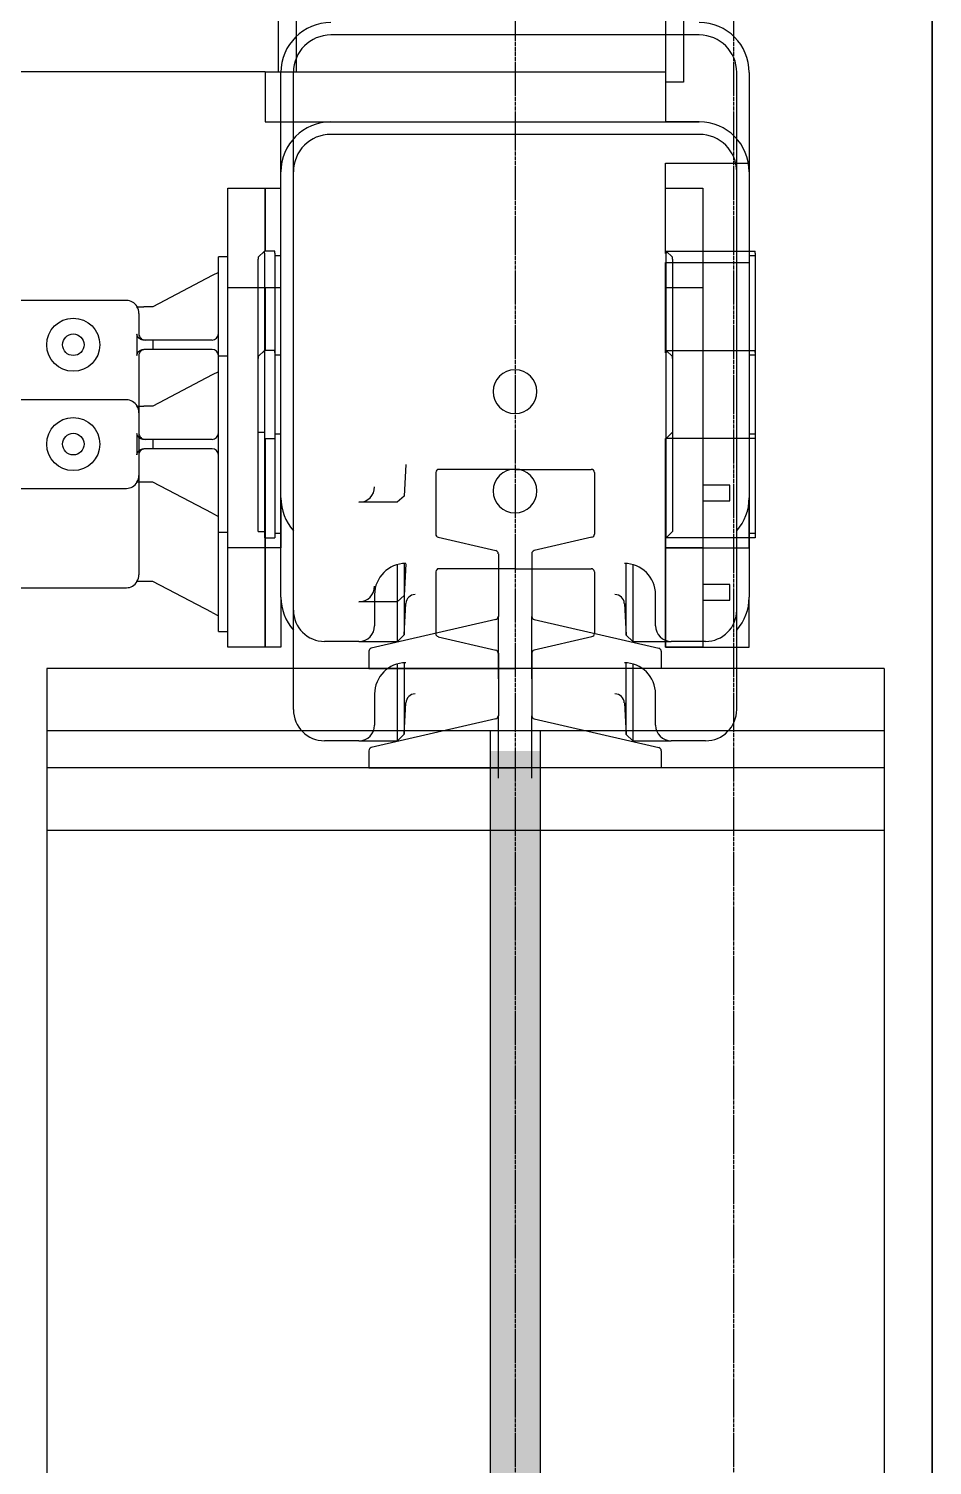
# Model space of a CAD drawing. Extents: x 220580 to 2027826, y -309201 to 71987.
# Drawn here: x 403193 to 403648, y -218940 to -218217 of the extents above; entities that cross this region are included whole.
import ezdxf

# ---------------------------------------------------------------- set-up
doc = ezdxf.new("R2010")
doc.units = 0
for name, pattern in [('20剖面图$0$DASH', [0.35, 0.25, -0.1]), ('20剖面图$0$DOTE', [2.42, 2, -0.2, 0.02, -0.2]), ('DASH', [0.35, 0.25, -0.1]), ('DOTE', [2.42, 2, -0.2, 0.02, -0.2])]:
    doc.linetypes.add(name, pattern=pattern)
for name, color, linetype in [('!ZN3-铝板幕墙-3', 3, 'Continuous'), ('20剖面图$0$5剖面线层', 2, 'Continuous'), ('20剖面图$0$A-AXIS-DOTE', 14, '20剖面图$0$DOTE'), ('20剖面图$0$COLUMN', 9, 'Continuous'), ('20剖面图$0$FAG16-10.01MA1-被', 7, 'Continuous'), ('20剖面图$0$FAG16-10.02MA1-被', 7, 'Continuous'), ('20剖面图$0$FAG16-10MA1-端梁结构', 7, 'Continuous'), ('20剖面图$0$FAG16-20.02MA1-轴', 7, 'Continuous'), ('20剖面图$0$G80箱体', 7, 'Continuous'), ('20剖面图$0$端盖', 7, 'Continuous'), ('5剖面线层', 2, 'Continuous'), ('A-AXIS-DOTE', 14, 'DOTE'), ('A-LIN-V', 9, 'Continuous'), ('COLUMN', 4, 'Continuous'), ('FAG16-10.01MA1-被', 7, 'Continuous'), ('FAG16-10.02MA1-被', 7, 'Continuous'), ('FAG16-10MA1-端梁结构', 7, 'Continuous'), ('FAG16-20.02MA1-轴', 7, 'Continuous'), ('FHSGH10105-主梁-01', 7, 'Continuous'), ('FHSGH10105-主梁-02', 7, 'Continuous'), ('FHSGH10105-主梁-06', 7, 'Continuous'), ('G80箱体', 7, 'Continuous'), ('端盖', 7, 'Continuous'), ('连接板', 7, 'Continuous')]:
    doc.layers.add(name, color=color, linetype=linetype)

# ---------------------------------------------------------------- blocks, each defined once
blk = doc.blocks.new('5555rrrrrrrrrrr')
at = {"layer": '5剖面线层', "true_color": 0xc5c7c4}
h = blk.add_hatch(color=9, dxfattribs=at)
h.dxf.hatch_style = 1
h.paths.add_polyline_path([(-1627122.43, 572706.15), (-1627147.57, 572706.15), (-1627147.57, 573690.86), (-1627122.43, 573690.86)])
blk.add_line((-1627264.25, 573851.21), (-1627261.11, 573851.21))
at = {"ltscale": 0.5}
for p, q in [((-1627135, 573832.49), (-1627173.35, 573832.49)), ((-1627135, 573832.49), (-1627096.65, 573832.49)), ((-1627174.92, 573830.92), (-1627174.92, 573799.85)), ((-1627095.08, 573830.92), (-1627095.08, 573799.85)), ((-1627173.7, 573798.31), (-1627144.64, 573791.61)), ((-1627096.3, 573798.31), (-1627125.36, 573791.61)), ((-1627143.42, 573790.07), (-1627143.42, 573758.49)), ((-1627126.58, 573790.07), (-1627126.58, 573758.49)), ((-1627144.64, 573756.96), (-1627207.38, 573742.48)), ((-1627144.64, 573756.96), (-1627207.38, 573742.48)), ((-1627143.42, 573727.07), (-1627143.42, 573758.49)), ((-1627126.58, 573727.07), (-1627126.58, 573758.49)), ((-1627125.36, 573756.96), (-1627062.62, 573742.48)), ((-1627125.36, 573756.96), (-1627062.62, 573742.48)), ((-1627208.6, 573740.95), (-1627208.6, 573732.3)), ((-1627208.6, 573740.95), (-1627208.6, 573732.3)), ((-1627061.4, 573740.95), (-1627061.4, 573732.3)), ((-1627061.4, 573740.95), (-1627061.4, 573732.3)), ((-1626949.26, 573732.3), (-1627370.74, 573732.3)), ((-1627370.74, 573732.3), (-1627370.74, 573700.86)), ((-1627208.6, 573732.3), (-1627135, 573732.3)), ((-1627208.6, 573732.3), (-1627135, 573732.3)), ((-1627061.4, 573732.3), (-1627135, 573732.3)), ((-1627061.4, 573732.3), (-1627135, 573732.3)), ((-1626949.26, 573732.3), (-1626949.26, 573700.86)), ((-1626949.26, 573700.86), (-1627370.74, 573700.86)), ((-1627370.74, 573700.86), (-1627370.74, 572706.15)), ((-1627147.57, 573700.86), (-1627147.57, 572706.15)), ((-1627122.43, 573700.86), (-1627122.43, 572706.15)), ((-1626949.26, 573700.86), (-1626949.26, 572706.15))]:
    blk.add_line(p, q, dxfattribs=at)
at = {"color": 6, "linetype": 'DASH'}
blk.add_lwpolyline([(-1626925, 568562.45), (-1636625, 568562.45), (-1636625, 574792.49), (-1626925, 574792.49), (-1626925, 568562.45)], dxfattribs=at)
blk.add_lwpolyline([(-1627026.9, 573824.49), (-1627040.43, 573824.49), (-1627040.43, 573816.7), (-1627026.9, 573816.7)], close=True)
at = {"ltscale": 0.5}
for centre, start, end in [((-1627173.35, 573830.92), 90, 180), ((-1627096.65, 573830.92), 0, 90), ((-1627173.35, 573799.85), 180, 257.00001), ((-1627096.65, 573799.85), 283, 0), ((-1627145, 573790.07), 0, 77), ((-1627125, 573790.07), 103, 180), ((-1627145, 573758.49), 283, 0), ((-1627145, 573758.49), 283, 0), ((-1627125, 573758.49), 180, 257), ((-1627125, 573758.49), 180, 257), ((-1627207.03, 573740.95), 103, 180), ((-1627207.03, 573740.95), 103, 180), ((-1627062.97, 573740.95), 0, 77), ((-1627062.97, 573740.95), 0, 77)]:
    blk.add_arc(centre, 1.57, start, end, dxfattribs=at)
at = {"layer": 'A-AXIS-DOTE'}
for p, q in [((-1627135, 575655), (-1627135, 568562.45)), ((-1627025, 575655), (-1627025, 568562.45))]:
    blk.add_line(p, q, dxfattribs=at)
at = {"layer": 'FAG16-10.01MA1-被', "color": 7, "linetype": 'Continuous'}
for p, q in [((-1627190, 573835.02), (-1627190.84, 573819.06)), ((-1627190.84, 573819.06), (-1627194.32, 573815.92)), ((-1627194.32, 573815.92), (-1627213.57, 573815.92)), ((-1627194.14, 573745.92), (-1627194.14, 573784.65)), ((-1627190.83, 573785.18), (-1627190.83, 573749.24)), ((-1627079.16, 573749.06), (-1627079.16, 573785.18)), ((-1627075.68, 573784.6), (-1627075.68, 573745.92)), ((-1627190.83, 573749.24), (-1627190, 573765.02)), ((-1627080, 573765.02), (-1627079.16, 573749.06)), ((-1627213.57, 573745.92), (-1627194.14, 573745.92)), ((-1627194.14, 573745.92), (-1627190.83, 573749.24)), ((-1627079.16, 573749.06), (-1627075.68, 573745.92)), ((-1627075.68, 573745.92), (-1627056.43, 573745.92))]:
    blk.add_line(p, q, dxfattribs=at)
for centre, start, end in [((-1627185.29, 573764.78), 90, 177), ((-1627084.71, 573764.78), 3, 90)]:
    blk.add_arc(centre, 4.71, start, end, dxfattribs=at)
at = {"layer": 'FAG16-10.02MA1-被', "color": 7, "linetype": 'Continuous'}
for p, q in [((-1627261.11, 573942.35), (-1627264.25, 573939.21)), ((-1627261.11, 573941.27), (-1627261.11, 573942.35)), ((-1627255.92, 573942.35), (-1627261.11, 573942.35)), ((-1627261.11, 573941.27), (-1627261.11, 573848.06)), ((-1627255.92, 573941.27), (-1627255.92, 573942.35)), ((-1627255.92, 573941.27), (-1627255.92, 573848.06)), ((-1627252.86, 573939.99), (-1627255.92, 573939.99)), ((-1627058.89, 573942.35), (-1627058.89, 573941.27)), ((-1627055.75, 573939.21), (-1627058.89, 573942.35)), ((-1627058.89, 573942.35), (-1627014.08, 573942.35)), ((-1627058.89, 573848.06), (-1627058.89, 573941.27)), ((-1627014.08, 573939.99), (-1627017.14, 573939.99)), ((-1627014.08, 573941.27), (-1627014.08, 573942.35)), ((-1627014.08, 573941.27), (-1627014.08, 573848.06)), ((-1627264.25, 573939.21), (-1627264.25, 573938.2)), ((-1627264.25, 573851.21), (-1627264.25, 573938.2)), ((-1627055.75, 573938.2), (-1627055.75, 573939.21)), ((-1627055.75, 573938.2), (-1627055.75, 573851.21)), ((-1627261.11, 573848.06), (-1627255.92, 573848.06)), ((-1627255.92, 573850.42), (-1627252.86, 573850.42)), ((-1627058.89, 573848.06), (-1627055.75, 573851.21)), ((-1627014.08, 573848.06), (-1627058.89, 573848.06)), ((-1627017.14, 573850.42), (-1627014.08, 573850.42))]:
    blk.add_line(p, q, dxfattribs=at)
at = {"layer": 'FAG16-10MA1-端梁结构', "color": 7, "linetype": 'Continuous'}
for p, q in [((-1627227.71, 574057.35), (-1627042.29, 574057.35)), ((-1627042.29, 574051.06), (-1627227.71, 574051.06)), ((-1627252.86, 573818.21), (-1627252.86, 574032.21)), ((-1627246.57, 573761.63), (-1627246.57, 574032.21)), ((-1627023.43, 573761.63), (-1627023.43, 574032.21)), ((-1627017.14, 574032.21), (-1627017.14, 573818.21)), ((-1627260.71, 573942.63), (-1627260.71, 573974.06)), ((-1627260.71, 573974.06), (-1627252.86, 573974.06)), ((-1627260.71, 573942.63), (-1627260.71, 573942.35)), ((-1627260.71, 573848.06), (-1627260.71, 573824.49)), ((-1627059.29, 573824.49), (-1627059.29, 573848.06)), ((-1627260.71, 573793.06), (-1627260.71, 573824.49)), ((-1627059.29, 573824.49), (-1627059.29, 573793.06)), ((-1627252.86, 573818.21), (-1627252.86, 573793.06)), ((-1627017.14, 573793.06), (-1627017.14, 573818.21)), ((-1627252.86, 573793.06), (-1627260.71, 573793.06)), ((-1627059.29, 573793.06), (-1627017.14, 573793.06)), ((-1627205.71, 573769.49), (-1627205.71, 573753.78)), ((-1627064.29, 573753.78), (-1627064.29, 573769.49)), ((-1627213.57, 573745.92), (-1627230.86, 573745.92)), ((-1627039.14, 573745.92), (-1627056.43, 573745.92))]:
    blk.add_line(p, q, dxfattribs=at)
for centre, radius, start, end in [((-1627227.71, 574032.21), 25.14, 90, 180), ((-1627042.29, 574032.21), 25.14, 0, 90), ((-1627227.71, 574032.21), 18.86, 90, 180), ((-1627042.29, 574032.21), 18.86, 0, 90), ((-1627135, 573871.63), 11, 0, 180), ((-1627135, 573871.63), 11, 180, 0), ((-1627227.71, 573818.21), 25.14, 180, 221.40962), ((-1627213.57, 573823.78), 7.86, 270, 0), ((-1627042.29, 573818.21), 25.14, 318.59038, 0), ((-1627190, 573769.49), 15.71, 90, 180), ((-1627080, 573769.49), 15.71, 0, 90), ((-1627230.86, 573761.63), 15.71, 180, 270), ((-1627039.14, 573761.63), 15.71, 270, 0), ((-1627213.57, 573753.78), 7.86, 270, 0), ((-1627056.43, 573753.78), 7.86, 180, 270)]:
    blk.add_arc(centre, radius, start, end, dxfattribs=at)
at = {"layer": 'FAG16-20.02MA1-轴', "color": 7, "linetype": 'Continuous'}
for p, q in [((-1627279.57, 573942.63), (-1627279.57, 573974.06)), ((-1627279.57, 573974.06), (-1627260.71, 573974.06)), ((-1627260.71, 573974.06), (-1627260.71, 573942.63)), ((-1627059.29, 573974.06), (-1627040.43, 573974.06)), ((-1627040.43, 573974.06), (-1627040.43, 573942.63)), ((-1627279.57, 573824.49), (-1627279.57, 573942.63)), ((-1627260.71, 573942.35), (-1627260.71, 573942.63)), ((-1627040.43, 573942.63), (-1627040.43, 573824.49)), ((-1627260.71, 573824.49), (-1627260.71, 573848.06)), ((-1627059.29, 573848.06), (-1627059.29, 573824.49)), ((-1627279.57, 573793.06), (-1627279.57, 573824.49)), ((-1627260.71, 573824.49), (-1627260.71, 573793.06)), ((-1627059.29, 573793.06), (-1627059.29, 573824.49)), ((-1627040.43, 573824.49), (-1627040.43, 573793.06)), ((-1627260.71, 573793.06), (-1627279.57, 573793.06)), ((-1627040.43, 573793.06), (-1627059.29, 573793.06))]:
    blk.add_line(p, q, dxfattribs=at)
at = {"layer": 'FHSGH10105-主梁-01', "color": 7, "linetype": 'Continuous'}
for p, q in [((-1627059.29, 574234.53), (-1627059.29, 574077.38)), ((-1627050.25, 574234.53), (-1627050.25, 574077.38)), ((-1627050.25, 574077.38), (-1627059.29, 574077.38))]:
    blk.add_line(p, q, dxfattribs=at)
at = {"layer": 'FHSGH10105-主梁-02', "color": 7, "linetype": 'Continuous'}
for p, q in [((-1627254.04, 574082.49), (-1627254.04, 574234.92)), ((-1627245, 574082.49), (-1627245, 574234.92)), ((-1627254.04, 574082.49), (-1627245, 574082.49))]:
    blk.add_line(p, q, dxfattribs=at)
at = {"layer": 'FHSGH10105-主梁-06', "color": 7, "linetype": 'Continuous'}
blk.add_line((-1627260.71, 574082.49), (-1636289.29, 574082.49), dxfattribs=at)
at = {"layer": 'G80箱体', "color": 7, "linetype": 'Continuous'}
for p, q in [((-1627284.29, 573800.92), (-1627284.29, 573939.49)), ((-1627279.57, 573939.49), (-1627284.29, 573939.49)), ((-1627287.43, 573929.99), (-1627317.29, 573914.35)), ((-1627284.29, 573931.63), (-1627287.43, 573929.99)), ((-1627330.64, 573917.49), (-1627434.36, 573917.49)), ((-1627325.32, 573914.35), (-1627321.83, 573914.35)), ((-1627324.36, 573910.98), (-1627324.36, 573900.71)), ((-1627317.29, 573914.35), (-1627321.83, 573914.35)), ((-1627325.32, 573900.58), (-1627325.32, 573889.84)), ((-1627317.29, 573897.56), (-1627321.83, 573897.56)), ((-1627287.43, 573897.56), (-1627317.29, 573897.56)), ((-1627317.29, 573897.56), (-1627317.29, 573892.85)), ((-1627324.36, 573889.71), (-1627324.36, 573829.44)), ((-1627317.29, 573892.85), (-1627321.83, 573892.85)), ((-1627287.43, 573892.85), (-1627317.29, 573892.85)), ((-1627321.83, 573826.06), (-1627325.32, 573826.06)), ((-1627317.29, 573826.06), (-1627321.83, 573826.06)), ((-1627287.43, 573810.42), (-1627317.29, 573826.06)), ((-1627434.36, 573822.92), (-1627330.64, 573822.92)), ((-1627287.43, 573810.42), (-1627284.29, 573808.78)), ((-1627284.29, 573800.92), (-1627279.57, 573800.92))]:
    blk.add_line(p, q, dxfattribs=at)
for radius in [13.36, 5.43]:
    blk.add_circle((-1627357.36, 573895.21), radius, dxfattribs=at)
for centre, radius, start, end in [((-1627330.64, 573911.21), 6.29, 30.41056, 90), ((-1627330.71, 573910.98), 6.35, 359.9808, 32.04301), ((-1627287.43, 573900.71), 3.14, 270, 0), ((-1627287.43, 573889.71), 3.14, 0, 90), ((-1627330.64, 573829.21), 6.29, 270, 329.61071), ((-1627330.71, 573829.43), 6.35, 327.95692, 0.01927)]:
    blk.add_arc(centre, radius, start, end, dxfattribs=at)
for points, degree, knots in [([(-1627321.83, 573897.56), (-1627322.47, 573897.56), (-1627323.08, 573897.78), (-1627323.68, 573898), (-1627324.17, 573898.4), (-1627324.42, 573898.61), (-1627324.62, 573898.85), (-1627324.83, 573899.09), (-1627324.98, 573899.37), (-1627325.13, 573899.65), (-1627325.22, 573899.95), (-1627325.31, 573900.26), (-1627325.32, 573900.58)], 2, [0, 0, 0, 0.25, 0.25, 0.5, 0.5, 0.625, 0.625, 0.75, 0.75, 0.875, 0.875, 1, 1, 1]), ([(-1627324.36, 573900.71), (-1627324.36, 573900.29), (-1627324.28, 573899.88), (-1627323.96, 573899.12), (-1627323.73, 573898.77), (-1627323.15, 573898.19), (-1627322.8, 573897.96), (-1627322.04, 573897.64), (-1627321.63, 573897.56), (-1627321.21, 573897.56)], 3, [0, 0, 0, 0, 0.25, 0.25, 0.5, 0.5, 0.75, 0.75, 1, 1, 1, 1]), ([(-1627325.32, 573889.84), (-1627325.29, 573890.46), (-1627324.98, 573891.04), (-1627324.83, 573891.32), (-1627324.62, 573891.56), (-1627324.42, 573891.8), (-1627324.17, 573892.01), (-1627323.68, 573892.41), (-1627323.08, 573892.63), (-1627322.47, 573892.85), (-1627321.83, 573892.85)], 2, [0, 0, 0, 0.25, 0.25, 0.375, 0.375, 0.5, 0.5, 0.75, 0.75, 1, 1, 1]), ([(-1627321.21, 573892.85), (-1627321.63, 573892.85), (-1627322.04, 573892.77), (-1627322.8, 573892.45), (-1627323.15, 573892.22), (-1627323.73, 573891.64), (-1627323.96, 573891.29), (-1627324.28, 573890.53), (-1627324.36, 573890.12), (-1627324.36, 573889.71)], 3, [0, 0, 0, 0, 0.25, 0.25, 0.5, 0.5, 0.75, 0.75, 1, 1, 1, 1])]:
    blk.add_open_spline(points, degree=degree, knots=knots, dxfattribs=at)
at = {"layer": '端盖', "color": 7, "linetype": 'Continuous'}
for p, q in [((-1627059.29, 573941.17), (-1627059.29, 573986.63)), ((-1627059.29, 573986.63), (-1627017.14, 573986.63)), ((-1627059.29, 573941.17), (-1627059.29, 573942.35))]:
    blk.add_line(p, q, dxfattribs=at)
at = {"layer": '连接板', "color": 7, "linetype": 'Continuous'}
for p, q in [((-1627260.71, 574082.49), (-1627059.29, 574082.49)), ((-1627260.71, 574082.49), (-1627260.71, 574057.35)), ((-1627059.29, 574082.49), (-1627059.29, 574057.35)), ((-1627260.71, 574057.35), (-1627227.71, 574057.35)), ((-1627042.29, 574057.35), (-1627059.29, 574057.35))]:
    blk.add_line(p, q, dxfattribs=at)
blk = doc.blocks.new('20250828132035')
at = {"layer": '20剖面图$0$5剖面线层', "true_color": 0xc5c7c4}
h = blk.add_hatch(color=9, dxfattribs=at)
h.dxf.hatch_style = 1
h.paths.add_polyline_path([(-797.43, 4463.66), (-822.57, 4463.66), (-822.57, 5448.37), (-797.43, 5448.37)])
blk.add_line((-939.25, 5608.71), (-936.11, 5608.71))
at = {"ltscale": 0.5}
for p, q in [((-849.92, 5588.43), (-849.92, 5557.35)), ((-810, 5590), (-848.35, 5590)), ((-810, 5590), (-771.65, 5590)), ((-770.08, 5588.43), (-770.08, 5557.35)), ((-848.7, 5555.82), (-819.64, 5549.11)), ((-771.3, 5555.82), (-800.36, 5549.11)), ((-818.42, 5547.58), (-818.42, 5516)), ((-801.58, 5547.58), (-801.58, 5516)), ((-818.42, 5484.58), (-818.42, 5516)), ((-801.58, 5484.58), (-801.58, 5516)), ((-819.64, 5514.47), (-882.38, 5499.99)), ((-819.64, 5514.47), (-882.38, 5499.99)), ((-800.36, 5514.47), (-737.62, 5499.99)), ((-800.36, 5514.47), (-737.62, 5499.99)), ((-883.6, 5498.46), (-883.6, 5489.81)), ((-883.6, 5498.46), (-883.6, 5489.81)), ((-736.4, 5498.46), (-736.4, 5489.81)), ((-736.4, 5498.46), (-736.4, 5489.81)), ((-624.26, 5489.81), (-1045.74, 5489.81)), ((-1045.74, 5489.81), (-1045.74, 5458.37)), ((-883.6, 5489.81), (-810, 5489.81)), ((-883.6, 5489.81), (-810, 5489.81)), ((-736.4, 5489.81), (-810, 5489.81)), ((-736.4, 5489.81), (-810, 5489.81)), ((-624.26, 5489.81), (-624.26, 5458.37)), ((-624.26, 5458.37), (-1045.74, 5458.37)), ((-1045.74, 5458.37), (-1045.74, 4463.66)), ((-822.57, 5458.37), (-822.57, 4463.66)), ((-797.43, 5458.37), (-797.43, 4463.66)), ((-624.26, 5458.37), (-624.26, 4463.66))]:
    blk.add_line(p, q, dxfattribs=at)
at = {"color": 6, "linetype": '20剖面图$0$DASH'}
blk.add_lwpolyline([(-600, 319.96), (-10300, 319.96), (-10300, 6550), (-600, 6550), (-600, 319.96)], dxfattribs=at)
blk.add_lwpolyline([(-701.9, 5582), (-715.43, 5582), (-715.43, 5574.21), (-701.9, 5574.21)], close=True)
at = {"ltscale": 0.5}
for centre, start, end in [((-848.35, 5588.43), 90, 180), ((-771.65, 5588.43), 0, 90), ((-848.35, 5557.35), 180, 257.00001), ((-771.65, 5557.35), 283, 0), ((-820, 5547.58), 0, 77), ((-800, 5547.58), 103, 180), ((-820, 5516), 283, 0), ((-820, 5516), 283, 0), ((-800, 5516), 180, 257), ((-800, 5516), 180, 257), ((-882.03, 5498.46), 103, 180), ((-882.03, 5498.46), 103, 180), ((-737.97, 5498.46), 0, 77), ((-737.97, 5498.46), 0, 77)]:
    blk.add_arc(centre, 1.57, start, end, dxfattribs=at)
at = {"layer": '20剖面图$0$A-AXIS-DOTE'}
for p, q in [((-810, 7412.51), (-810, 319.96)), ((-700, 7412.51), (-700, 319.96))]:
    blk.add_line(p, q, dxfattribs=at)
at = {"layer": '20剖面图$0$COLUMN'}
blk.add_line((-600, 50), (-600, 7380), dxfattribs=at)
at = {"layer": '20剖面图$0$FAG16-10.01MA1-被', "color": 7, "linetype": 'Continuous'}
for p, q in [((-865, 5592.53), (-865.84, 5576.57)), ((-869.32, 5573.43), (-888.57, 5573.43)), ((-865.84, 5576.57), (-869.32, 5573.43)), ((-869.14, 5503.43), (-869.14, 5542.16)), ((-865.83, 5542.69), (-865.83, 5506.75)), ((-754.16, 5506.57), (-754.16, 5542.69)), ((-750.68, 5542.11), (-750.68, 5503.43)), ((-865.83, 5506.75), (-865, 5522.53)), ((-755, 5522.53), (-754.16, 5506.57)), ((-888.57, 5503.43), (-869.14, 5503.43)), ((-869.14, 5503.43), (-865.83, 5506.75)), ((-754.16, 5506.57), (-750.68, 5503.43)), ((-750.68, 5503.43), (-731.43, 5503.43))]:
    blk.add_line(p, q, dxfattribs=at)
for centre, start, end in [((-860.29, 5522.29), 90, 177), ((-759.71, 5522.29), 3, 90)]:
    blk.add_arc(centre, 4.71, start, end, dxfattribs=at)
at = {"layer": '20剖面图$0$FAG16-10.02MA1-被', "color": 7, "linetype": 'Continuous'}
for p, q in [((-936.11, 5699.86), (-939.25, 5696.71)), ((-939.25, 5696.71), (-939.25, 5695.71)), ((-939.25, 5608.71), (-939.25, 5695.71)), ((-936.11, 5698.78), (-936.11, 5699.86)), ((-930.92, 5699.86), (-936.11, 5699.86)), ((-936.11, 5698.78), (-936.11, 5605.57)), ((-930.92, 5698.78), (-930.92, 5699.86)), ((-930.92, 5698.78), (-930.92, 5605.57)), ((-927.86, 5697.5), (-930.92, 5697.5)), ((-733.89, 5699.86), (-733.89, 5698.78)), ((-730.75, 5696.71), (-733.89, 5699.86)), ((-733.89, 5699.86), (-689.08, 5699.86)), ((-733.89, 5605.57), (-733.89, 5698.78)), ((-730.75, 5695.71), (-730.75, 5696.71)), ((-730.75, 5695.71), (-730.75, 5608.71)), ((-689.08, 5697.5), (-692.14, 5697.5)), ((-689.08, 5698.78), (-689.08, 5699.86)), ((-689.08, 5698.78), (-689.08, 5605.57)), ((-936.11, 5605.57), (-930.92, 5605.57)), ((-930.92, 5607.93), (-927.86, 5607.93)), ((-733.89, 5605.57), (-730.75, 5608.71)), ((-689.08, 5605.57), (-733.89, 5605.57)), ((-692.14, 5607.93), (-689.08, 5607.93))]:
    blk.add_line(p, q, dxfattribs=at)
at = {"layer": '20剖面图$0$FAG16-10MA1-端梁结构', "color": 7, "linetype": 'Continuous'}
for p, q in [((-717.29, 5808.57), (-902.71, 5808.57)), ((-927.86, 5575.71), (-927.86, 5789.71)), ((-921.57, 5519.14), (-921.57, 5789.71)), ((-698.43, 5519.14), (-698.43, 5789.71)), ((-692.14, 5789.71), (-692.14, 5575.71)), ((-935.71, 5700.14), (-935.71, 5731.57)), ((-935.71, 5731.57), (-927.86, 5731.57)), ((-935.71, 5700.14), (-935.71, 5699.86)), ((-935.71, 5605.57), (-935.71, 5582)), ((-734.29, 5582), (-734.29, 5605.57)), ((-935.71, 5550.57), (-935.71, 5582)), ((-734.29, 5582), (-734.29, 5550.57)), ((-927.86, 5575.71), (-927.86, 5550.57)), ((-692.14, 5550.57), (-692.14, 5575.71)), ((-927.86, 5550.57), (-935.71, 5550.57)), ((-734.29, 5550.57), (-692.14, 5550.57)), ((-880.71, 5527), (-880.71, 5511.29)), ((-739.29, 5511.29), (-739.29, 5527)), ((-888.57, 5503.43), (-905.86, 5503.43)), ((-714.14, 5503.43), (-731.43, 5503.43))]:
    blk.add_line(p, q, dxfattribs=at)
for centre, radius, start, end in [((-902.71, 5789.71), 25.14, 90, 180), ((-717.29, 5789.71), 25.14, 0, 90), ((-902.71, 5789.71), 18.86, 90, 180), ((-717.29, 5789.71), 18.86, 0, 90), ((-810, 5629.14), 11, 0, 180), ((-810, 5629.14), 11, 180, 0), ((-888.57, 5581.29), 7.86, 270, 0), ((-902.71, 5575.71), 25.14, 180, 221.40962), ((-717.29, 5575.71), 25.14, 318.59038, 0), ((-865, 5527), 15.71, 90, 180), ((-755, 5527), 15.71, 0, 90), ((-905.86, 5519.14), 15.71, 180, 270), ((-714.14, 5519.14), 15.71, 270, 0), ((-888.57, 5511.29), 7.86, 270, 0), ((-731.43, 5511.29), 7.86, 180, 270)]:
    blk.add_arc(centre, radius, start, end, dxfattribs=at)
at = {"layer": '20剖面图$0$FAG16-20.02MA1-轴', "color": 7, "linetype": 'Continuous'}
for p, q in [((-954.57, 5700.14), (-954.57, 5731.57)), ((-954.57, 5731.57), (-935.71, 5731.57)), ((-935.71, 5731.57), (-935.71, 5700.14)), ((-734.29, 5731.57), (-715.43, 5731.57)), ((-715.43, 5731.57), (-715.43, 5700.14)), ((-954.57, 5582), (-954.57, 5700.14)), ((-935.71, 5699.86), (-935.71, 5700.14)), ((-715.43, 5700.14), (-715.43, 5582)), ((-935.71, 5582), (-935.71, 5605.57)), ((-734.29, 5605.57), (-734.29, 5582)), ((-954.57, 5550.57), (-954.57, 5582)), ((-935.71, 5582), (-935.71, 5550.57)), ((-734.29, 5550.57), (-734.29, 5582)), ((-715.43, 5582), (-715.43, 5550.57)), ((-935.71, 5550.57), (-954.57, 5550.57)), ((-715.43, 5550.57), (-734.29, 5550.57))]:
    blk.add_line(p, q, dxfattribs=at)
at = {"layer": '20剖面图$0$G80箱体', "color": 7, "linetype": 'Continuous'}
for p, q in [((-959.29, 5558.43), (-959.29, 5697)), ((-954.57, 5697), (-959.29, 5697)), ((-959.29, 5689.14), (-962.43, 5687.5)), ((-962.43, 5687.5), (-992.29, 5671.86)), ((-1005.64, 5675), (-1109.36, 5675)), ((-1000.32, 5671.86), (-996.83, 5671.86)), ((-999.36, 5668.48), (-999.36, 5658.21)), ((-992.29, 5671.86), (-996.83, 5671.86)), ((-1000.32, 5658.08), (-1000.32, 5647.34)), ((-992.29, 5655.07), (-996.83, 5655.07)), ((-962.43, 5655.07), (-992.29, 5655.07)), ((-992.29, 5655.07), (-992.29, 5650.36)), ((-999.36, 5647.21), (-999.36, 5586.94)), ((-992.29, 5650.36), (-996.83, 5650.36)), ((-962.43, 5650.36), (-992.29, 5650.36)), ((-1109.36, 5580.43), (-1005.64, 5580.43)), ((-996.83, 5583.57), (-1000.32, 5583.57)), ((-992.29, 5583.57), (-996.83, 5583.57)), ((-962.43, 5567.93), (-992.29, 5583.57)), ((-962.43, 5567.93), (-959.29, 5566.29)), ((-959.29, 5558.43), (-954.57, 5558.43))]:
    blk.add_line(p, q, dxfattribs=at)
for radius in [13.36, 5.43]:
    blk.add_circle((-1032.36, 5652.71), radius, dxfattribs=at)
for centre, radius, start, end in [((-1005.64, 5668.71), 6.29, 30.41056, 90), ((-1005.71, 5668.49), 6.35, 359.9808, 32.04301), ((-962.43, 5658.21), 3.14, 270, 0), ((-962.43, 5647.21), 3.14, 0, 90), ((-1005.64, 5586.71), 6.29, 270, 329.61071), ((-1005.71, 5586.94), 6.35, 327.95692, 0.01927)]:
    blk.add_arc(centre, radius, start, end, dxfattribs=at)
for points, degree, knots in [([(-996.83, 5655.07), (-997.47, 5655.07), (-998.08, 5655.29), (-998.68, 5655.51), (-999.17, 5655.91), (-999.42, 5656.11), (-999.62, 5656.35), (-999.83, 5656.6), (-999.98, 5656.88), (-1000.13, 5657.16), (-1000.22, 5657.46), (-1000.31, 5657.77), (-1000.32, 5658.08)], 2, [0, 0, 0, 0.25, 0.25, 0.5, 0.5, 0.625, 0.625, 0.75, 0.75, 0.875, 0.875, 1, 1, 1]), ([(-999.36, 5658.21), (-999.36, 5657.8), (-999.28, 5657.39), (-998.96, 5656.63), (-998.73, 5656.28), (-998.15, 5655.7), (-997.8, 5655.47), (-997.04, 5655.15), (-996.63, 5655.07), (-996.21, 5655.07)], 3, [0, 0, 0, 0, 0.25, 0.25, 0.5, 0.5, 0.75, 0.75, 1, 1, 1, 1]), ([(-1000.32, 5647.34), (-1000.29, 5647.97), (-999.98, 5648.55), (-999.83, 5648.82), (-999.62, 5649.07), (-999.42, 5649.31), (-999.17, 5649.52), (-998.68, 5649.92), (-998.08, 5650.14), (-997.47, 5650.36), (-996.83, 5650.36)], 2, [0, 0, 0, 0.25, 0.25, 0.375, 0.375, 0.5, 0.5, 0.75, 0.75, 1, 1, 1]), ([(-996.21, 5650.36), (-996.63, 5650.36), (-997.04, 5650.28), (-997.8, 5649.96), (-998.15, 5649.73), (-998.73, 5649.15), (-998.96, 5648.8), (-999.28, 5648.04), (-999.36, 5647.63), (-999.36, 5647.21)], 3, [0, 0, 0, 0, 0.25, 0.25, 0.5, 0.5, 0.75, 0.75, 1, 1, 1, 1])]:
    blk.add_open_spline(points, degree=degree, knots=knots, dxfattribs=at)
at = {"layer": '20剖面图$0$端盖', "color": 7, "linetype": 'Continuous'}
for p, q in [((-734.29, 5698.68), (-734.29, 5744.14)), ((-734.29, 5744.14), (-692.14, 5744.14)), ((-734.29, 5698.68), (-734.29, 5699.86))]:
    blk.add_line(p, q, dxfattribs=at)
blk = doc.blocks.new('A$Cd368c47f')
at = {"ltscale": 30}
blk.add_blockref('20250828132035', (200, 0), dxfattribs=at)

msp = doc.modelspace()

# ---------------------------------------------------------------- linework, layer by layer
at = {"layer": 'COLUMN'}
msp.add_line((403648.19, -224028.97), (403648.19, -216698.97), dxfattribs=at)

# ---------------------------------------------------------------- block references
at = {"layer": 'A-LIN-V'}
msp.add_blockref('5555rrrrrrrrrrr', (2030573.19, -792321.46), dxfattribs=at)

# ---------------------------------------------------------------- next in the draw order: block references
at = {"layer": '!ZN3-铝板幕墙-3', "ltscale": 2000}
msp.add_blockref('A$Cd368c47f', (404048.19, -224028.97), dxfattribs=at)

doc.saveas('drawing.dxf')
